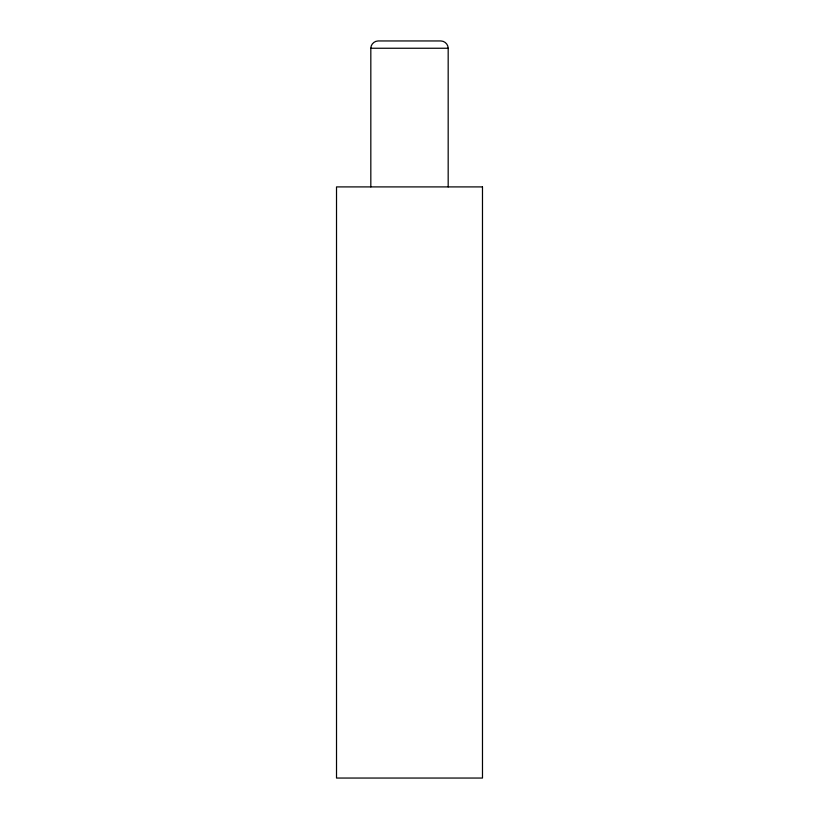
<?xml version="1.0" encoding="UTF-8"?>
<svg xmlns="http://www.w3.org/2000/svg" width="819" height="819" viewBox="0 0 819 819"><rect width="100%" height="100%" fill="white"/><g stroke="black" fill="none" stroke-linecap="round" stroke-linejoin="round"><path stroke-width="1.23" d="M370.823 186.906L370.823 48.249C370.853 44.328 374.201 41.032 378.102 40.95L440.898 40.95C444.799 41.032 448.147 44.328 448.177 48.249L448.177 186.906M370.823 48.249L448.177 48.249M482.483 186.906L336.517 186.906L336.517 778.05L482.483 778.05L482.483 186.906"/></g></svg>
